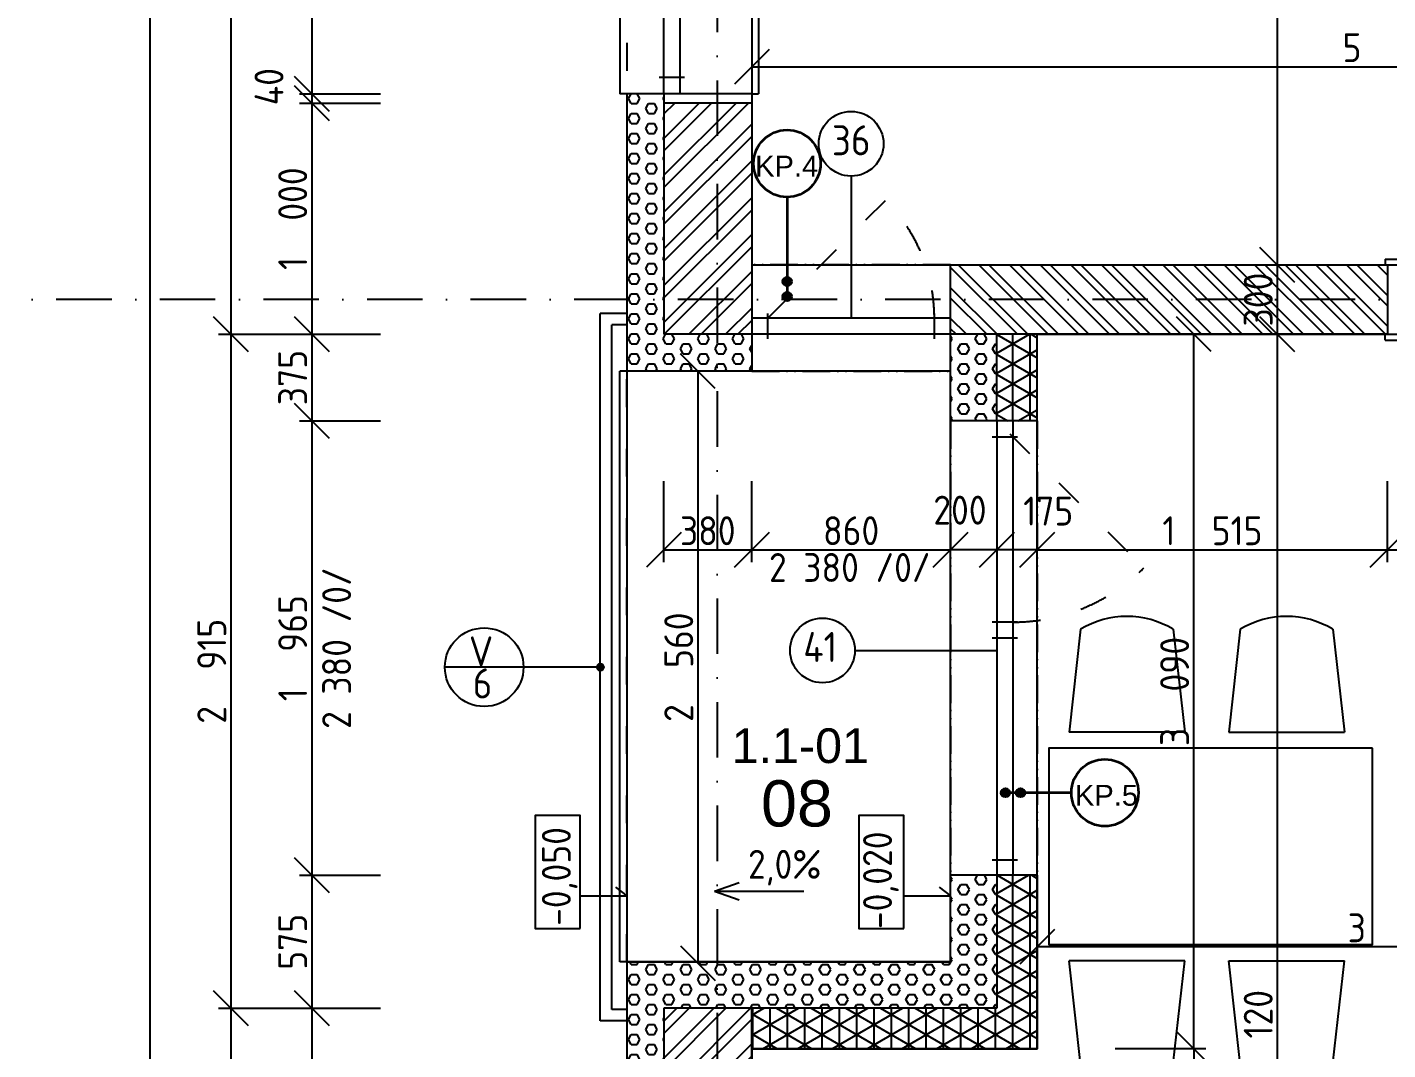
# Model space of a CAD drawing. Extents: x 4511820 to 5180432, y -1526536 to -944957.
# Drawn here: x 5024488 to 5030372, y -1328570 to -1324147 of the extents above; entities that cross this region are included whole.
import ezdxf

# ---------------------------------------------------------------- set-up
doc = ezdxf.new("R2010")
doc.units = 0
doc.header["$MEASUREMENT"] = 0
for name, pattern in [('ACAD_ISO03W100', [30, 12, -18]), ('ACAD_ISO12W100', [22, 12, -3, 0.5, -3, 0.5, -3]), ('BODKOCIARKOVANA_3', [5.6, 3, -1.3, 0, -1.3])]:
    doc.linetypes.add(name, pattern=pattern)
doc.layers.get('0').update_dxf_attribs({"linetype": 'CONTINUOUS'})
doc.layers.get('Defpoints').update_dxf_attribs({"color": 61, "linetype": 'CONTINUOUS'})
for name, color, linetype in [('DVERE', 45, 'CONTINUOUS'), ('KÓTY', 4, 'CONTINUOUS'), ('MÚRY', 1, 'CONTINUOUS'), ('OKNÁ', 143, 'CONTINUOUS'), ('osi', 253, 'CONTINUOUS'), ('Plochy', 41, 'CONTINUOUS'), ('POPIS', 7, 'CONTINUOUS'), ('POZEMOK', 7, 'CONTINUOUS'), ('TENKÁ', 7, 'CONTINUOUS'), ('ZARIADENIE', 47, 'CONTINUOUS'), ('ŠRAFY', 82, 'CONTINUOUS')]:
    doc.layers.add(name, color=color, linetype=linetype)
doc.layers.add('preklady', color=74, linetype='CONTINUOUS', lineweight=35)
doc.styles.add('ARIAL', font='arial.ttf')
doc.styles.add('STYLE1', font='isocp.shx')
doc.dimstyles.new('STANDARD-50', dxfattribs={"dimtxt": 125, "dimasz": 150, "dimexe": 10, "dimexo": 200, "dimgap": 20, "dimtad": 1, "dimdsep": 46, "dimlunit": 6, "dimtxsty": 'STYLE1', "dimblk1": 'OBLIQUE', "dimblk2": 'OBLIQUE', "dimsah": 1, "dimcen": 2.5, "dimse1": 1, "dimse2": 1, "dimadec": 0, "dimazin": 0, "dimtfac": 1, "dimtmove": 1, "dimatfit": 3, "dimldrblk": 'OBLIQUE', "dimfxl": 1, "dimtolj": 1, "dimtzin": 0, "dimarcsym": 0})
pattern_1 = [(90, (468750.5, -175781), (-75, 5e-15), []), (150, (468750.5, -175781), (-37.5, -64.9519053), []), (210, (468750.5, -175781), (37.5, -64.9519053), [])]
pattern_2 = [(0, (0, -175781), (0, 43.3012702), [25, -50]), (120, (0, -175781), (-37.5, -21.6506351), [25, -50]), (60, (25, -175781), (-37.5, 21.6506351), [25, -50])]

# ---------------------------------------------------------------- blocks, each defined once
blk = doc.blocks.new('_OBLIQUE')
at = {"color": 0, "linetype": 'ByBlock'}
blk.add_line((-0.5, -0.5), (0.5, 0.5), dxfattribs=at)
blk = doc.blocks.new('*D22311')
at = {"layer": 'Defpoints', "color": 0}
for p in [(5028092.5, -1312385.2), (5025018.5, -1331515.2), (5028252.5, -1331515.2)]:
    blk.add_point(p, dxfattribs=at)
at = {"layer": 'KÓTY', "color": 0, "lineweight": -2}
blk.add_line((5025018.5, -1312385.2), (5025018.5, -1331515.2), dxfattribs=at)
at = {"layer": 'KÓTY', "color": 0, "linetype": 'ByBlock', "lineweight": -2, "xscale": 150, "yscale": 150, "zscale": 150}
for p, rotation in [((5025018.5, -1312385.2), 90), ((5025018.5, -1331515.2), 270)]:
    blk.add_blockref('_OBLIQUE', p, dxfattribs=dict(at, rotation=rotation))
at = {"layer": 'KÓTY', "color": 0, "insert": (5024936, -1321950.2), "char_height": 125, "attachment_point": 5, "rotation": 90, "style": 'STYLE1'}
blk.add_mtext('\\A1;19ﾠ130', dxfattribs=at)
blk = doc.blocks.new('*D22320')
at = {"layer": 'Defpoints', "color": 0}
for p in [(5028252.5, -1321975.2), (5025368.5, -1325475.2), (5028252.5, -1325475.2)]:
    blk.add_point(p, dxfattribs=at)
at = {"layer": 'KÓTY', "color": 0, "lineweight": -2}
blk.add_line((5025368.5, -1321975.2), (5025368.5, -1325475.2), dxfattribs=at)
at = {"layer": 'KÓTY', "color": 0, "linetype": 'ByBlock', "lineweight": -2, "xscale": 150, "yscale": 150, "zscale": 150}
for p, rotation in [((5025368.5, -1321975.2), 90), ((5025368.5, -1325475.2), 270)]:
    blk.add_blockref('_OBLIQUE', p, dxfattribs=dict(at, rotation=rotation))
at = {"layer": 'KÓTY', "color": 0, "insert": (5025286, -1323725.2), "char_height": 125, "attachment_point": 5, "rotation": 90, "style": 'STYLE1'}
blk.add_mtext('\\A1;3ﾠ500', dxfattribs=at)
blk = doc.blocks.new('*D22321')
at = {"layer": 'Defpoints', "color": 0}
for p in [(5028252.5, -1325475.2), (5025368.5, -1328390.2), (5028252.5, -1328390.2)]:
    blk.add_point(p, dxfattribs=at)
at = {"layer": 'KÓTY', "color": 0, "lineweight": -2}
blk.add_line((5025368.5, -1325475.2), (5025368.5, -1328390.2), dxfattribs=at)
at = {"layer": 'KÓTY', "color": 0, "linetype": 'ByBlock', "lineweight": -2, "xscale": 150, "yscale": 150, "zscale": 150}
for p, rotation in [((5025368.5, -1325475.2), 90), ((5025368.5, -1328390.2), 270)]:
    blk.add_blockref('_OBLIQUE', p, dxfattribs=dict(at, rotation=rotation))
at = {"layer": 'KÓTY', "color": 0, "insert": (5025286, -1326932.7), "char_height": 125, "attachment_point": 5, "rotation": 90, "style": 'STYLE1'}
blk.add_mtext('\\A1;2ﾠ915', dxfattribs=at)
blk = doc.blocks.new('*D22322')
at = {"layer": 'Defpoints', "color": 0}
for p in [(5028252.5, -1328390.2), (5025368.5, -1331515.2), (5028252.5, -1331515.2)]:
    blk.add_point(p, dxfattribs=at)
at = {"layer": 'KÓTY', "color": 0, "lineweight": -2}
blk.add_line((5025368.5, -1328390.2), (5025368.5, -1331515.2), dxfattribs=at)
at = {"layer": 'KÓTY', "color": 0, "linetype": 'ByBlock', "lineweight": -2, "xscale": 150, "yscale": 150, "zscale": 150}
for p, rotation in [((5025368.5, -1328390.2), 90), ((5025368.5, -1331515.2), 270)]:
    blk.add_blockref('_OBLIQUE', p, dxfattribs=dict(at, rotation=rotation))
at = {"layer": 'KÓTY', "color": 0, "insert": (5025277, -1330154.5), "char_height": 125, "attachment_point": 5, "rotation": 90, "style": 'STYLE1'}
blk.add_mtext('\\A1;3ﾠ125', dxfattribs=at)
blk = doc.blocks.new('*D22333')
at = {"layer": 'Defpoints', "color": 0}
for p in [(5028252.5, -1323015.2), (5025718.5, -1324435.2), (5028252.5, -1324435.2)]:
    blk.add_point(p, dxfattribs=at)
at = {"layer": 'KÓTY', "color": 0, "lineweight": -2}
blk.add_line((5025718.5, -1323015.2), (5025718.5, -1324435.2), dxfattribs=at)
at = {"layer": 'KÓTY', "color": 0, "linetype": 'ByBlock', "lineweight": -2, "xscale": 150, "yscale": 150, "zscale": 150}
for p, rotation in [((5025718.5, -1323015.2), 90), ((5025718.5, -1324435.2), 270)]:
    blk.add_blockref('_OBLIQUE', p, dxfattribs=dict(at, rotation=rotation))
at = {"layer": 'KÓTY', "color": 0, "insert": (5025636, -1323725.2), "char_height": 125, "attachment_point": 5, "rotation": 90, "style": 'STYLE1'}
blk.add_mtext('\\A1;1ﾠ420', dxfattribs=at)
blk = doc.blocks.new('*D22334')
at = {"layer": 'Defpoints', "color": 0}
for p in [(5025718.5, -1324475.2), (5028252.5, -1324435.2), (5028252.5, -1324475.2)]:
    blk.add_point(p, dxfattribs=at)
at = {"layer": 'KÓTY', "color": 0, "lineweight": -2}
blk.add_line((5025718.5, -1324435.2), (5025718.5, -1324475.2), dxfattribs=at)
at = {"layer": 'KÓTY', "color": 0, "linetype": 'ByBlock', "lineweight": -2, "xscale": 150, "yscale": 150, "zscale": 150}
for p, rotation in [((5025718.5, -1324435.2), 90), ((5025718.5, -1324475.2), 270)]:
    blk.add_blockref('_OBLIQUE', p, dxfattribs=dict(at, rotation=rotation))
at = {"layer": 'KÓTY', "color": 0, "insert": (5025533.5, -1324404.4), "char_height": 125, "attachment_point": 5, "rotation": 90, "style": 'STYLE1'}
blk.add_mtext('\\A1;40', dxfattribs=at)
blk = doc.blocks.new('*D22335')
at = {"layer": 'Defpoints', "color": 0}
for p in [(5028252.5, -1324475.2), (5025718.5, -1325475.2), (5028252.5, -1325475.2)]:
    blk.add_point(p, dxfattribs=at)
at = {"layer": 'KÓTY', "color": 0, "lineweight": -2}
blk.add_line((5025718.5, -1324475.2), (5025718.5, -1325475.2), dxfattribs=at)
at = {"layer": 'KÓTY', "color": 0, "linetype": 'ByBlock', "lineweight": -2, "xscale": 150, "yscale": 150, "zscale": 150}
for p, rotation in [((5025718.5, -1324475.2), 90), ((5025718.5, -1325475.2), 270)]:
    blk.add_blockref('_OBLIQUE', p, dxfattribs=dict(at, rotation=rotation))
at = {"layer": 'KÓTY', "color": 0, "insert": (5025636, -1324975.2), "char_height": 125, "attachment_point": 5, "rotation": 90, "style": 'STYLE1'}
blk.add_mtext('\\A1;1ﾠ000', dxfattribs=at)
blk = doc.blocks.new('*D22336')
at = {"layer": 'Defpoints', "color": 0}
for p in [(5028252.5, -1325475.2), (5025718.5, -1325850.2), (5029492.5, -1325850.2)]:
    blk.add_point(p, dxfattribs=at)
at = {"layer": 'KÓTY', "color": 0, "lineweight": -2}
blk.add_line((5025718.5, -1325475.2), (5025718.5, -1325850.2), dxfattribs=at)
at = {"layer": 'KÓTY', "color": 0, "linetype": 'ByBlock', "lineweight": -2, "xscale": 150, "yscale": 150, "zscale": 150}
for p, rotation in [((5025718.5, -1325475.2), 90), ((5025718.5, -1325850.2), 270)]:
    blk.add_blockref('_OBLIQUE', p, dxfattribs=dict(at, rotation=rotation))
at = {"layer": 'KÓTY', "color": 0, "insert": (5025636, -1325662.7), "char_height": 125, "attachment_point": 5, "rotation": 90, "style": 'STYLE1'}
blk.add_mtext('\\A1;375', dxfattribs=at)
blk = doc.blocks.new('*D22337')
at = {"layer": 'Defpoints', "color": 0}
for p in [(5029492.5, -1325850.2), (5025718.5, -1327815.2), (5029692.5, -1327815.2)]:
    blk.add_point(p, dxfattribs=at)
at = {"layer": 'KÓTY', "color": 0, "lineweight": -2}
blk.add_line((5025718.5, -1325850.2), (5025718.5, -1327815.2), dxfattribs=at)
at = {"layer": 'KÓTY', "color": 0, "linetype": 'ByBlock', "lineweight": -2, "xscale": 150, "yscale": 150, "zscale": 150}
for p, rotation in [((5025718.5, -1325850.2), 90), ((5025718.5, -1327815.2), 270)]:
    blk.add_blockref('_OBLIQUE', p, dxfattribs=dict(at, rotation=rotation))
at = {"layer": 'KÓTY', "color": 0, "insert": (5025636, -1326832.7), "char_height": 125, "attachment_point": 5, "rotation": 90, "style": 'STYLE1'}
blk.add_mtext('\\A1;1ﾠ965', dxfattribs=at)
blk = doc.blocks.new('*D22338')
at = {"layer": 'Defpoints', "color": 0}
for p in [(5029692.5, -1327815.2), (5025718.5, -1328390.2), (5028252.5, -1328390.2)]:
    blk.add_point(p, dxfattribs=at)
at = {"layer": 'KÓTY', "color": 0, "lineweight": -2}
blk.add_line((5025718.5, -1327815.2), (5025718.5, -1328390.2), dxfattribs=at)
at = {"layer": 'KÓTY', "color": 0, "linetype": 'ByBlock', "lineweight": -2, "xscale": 150, "yscale": 150, "zscale": 150}
for p, rotation in [((5025718.5, -1327815.2), 90), ((5025718.5, -1328390.2), 270)]:
    blk.add_blockref('_OBLIQUE', p, dxfattribs=dict(at, rotation=rotation))
at = {"layer": 'KÓTY', "color": 0, "insert": (5025636, -1328102.7), "char_height": 125, "attachment_point": 5, "rotation": 90, "style": 'STYLE1'}
blk.add_mtext('\\A1;575', dxfattribs=at)
blk = doc.blocks.new('*D22339')
at = {"layer": 'Defpoints', "color": 0}
for p in [(5028252.5, -1328390.2), (5025718.5, -1329265.2), (5028442.5, -1329265.2)]:
    blk.add_point(p, dxfattribs=at)
at = {"layer": 'KÓTY', "color": 0, "lineweight": -2}
blk.add_line((5025718.5, -1328390.2), (5025718.5, -1329265.2), dxfattribs=at)
at = {"layer": 'KÓTY', "color": 0, "linetype": 'ByBlock', "lineweight": -2, "xscale": 150, "yscale": 150, "zscale": 150}
for p, rotation in [((5025718.5, -1328390.2), 90), ((5025718.5, -1329265.2), 270)]:
    blk.add_blockref('_OBLIQUE', p, dxfattribs=dict(at, rotation=rotation))
at = {"layer": 'KÓTY', "color": 0, "insert": (5025636, -1328827.7), "char_height": 125, "attachment_point": 5, "rotation": 90, "style": 'STYLE1'}
blk.add_mtext('\\A1;875', dxfattribs=at)
blk = doc.blocks.new('*D22419')
at = {"layer": 'Defpoints', "color": 0}
for p in [(5027241, -1328390.2), (4994251, -1328960.6), (4994251, -1328960.6)]:
    blk.add_point(p, dxfattribs=at)
at = {"layer": 'KÓTY', "color": 0, "lineweight": -2}
blk.add_line((5027241, -1328960.6), (4994251, -1328960.6), dxfattribs=at)
at = {"layer": 'KÓTY', "color": 0, "linetype": 'ByBlock', "lineweight": -2, "xscale": 150, "yscale": 150, "zscale": 150, "rotation": 180}
blk.add_blockref('_OBLIQUE', (4994251, -1328960.6), dxfattribs=at)
at = {"layer": 'KÓTY', "color": 0, "linetype": 'ByBlock', "lineweight": -2, "xscale": 150, "yscale": 150, "zscale": 150}
blk.add_blockref('_OBLIQUE', (5027241, -1328960.6), dxfattribs=at)
at = {"layer": 'KÓTY', "color": 0, "insert": (5010746, -1328878.1), "char_height": 125, "attachment_point": 5, "style": 'STYLE1'}
blk.add_mtext('\\A1;32ﾠ990', dxfattribs=at)
blk = doc.blocks.new('JED STOL140-85')
at = {"layer": 'ZARIADENIE'}
for p, q in [((4444962.8, -1326820.6), (4444912.8, -1327264.7)), ((4445362.8, -1326820.6), (4445412.8, -1327264.7)), ((4445653.3, -1326820.6), (4445603.3, -1327264.7)), ((4446053.3, -1326820.6), (4446103.3, -1327264.7)), ((4445412.8, -1327264.7), (4444912.8, -1327264.7)), ((4445603.3, -1327264.7), (4446103.3, -1327264.7)), ((4444962.8, -1328698.1), (4444912.8, -1328253.9)), ((4445412.8, -1328253.9), (4444912.8, -1328253.9)), ((4445362.8, -1328698.1), (4445412.8, -1328253.9)), ((4445653.3, -1328698.1), (4445603.3, -1328253.9)), ((4445603.3, -1328253.9), (4446103.3, -1328253.9)), ((4446053.3, -1328698.1), (4446103.3, -1328253.9))]:
    blk.add_line(p, q, dxfattribs=at)
blk.add_lwpolyline([(4446225.2, -1327334.3), (4444825.2, -1327334.3), (4444825.2, -1328184.3), (4446225.2, -1328184.3)], close=True, dxfattribs=at)
for centre, start, end in [((4445162.8, -1327150.6), 58.78339, 121.21661), ((4445853.3, -1327150.6), 58.78339, 121.21661), ((4445162.8, -1328368.1), 238.78339, 301.21661), ((4445853.3, -1328368.1), 238.78339, 301.21661)]:
    blk.add_arc(centre, 385.9, start, end, dxfattribs=at)
blk = doc.blocks.new('*D22545')
at = {"layer": 'Defpoints', "color": 0}
for p in [(5027781, -1325635.2), (5027388, -1328195.2), (5027781, -1328195.2)]:
    blk.add_point(p, dxfattribs=at)
at = {"layer": 'KÓTY', "color": 0, "lineweight": -2}
blk.add_line((5027388, -1325635.2), (5027388, -1328195.2), dxfattribs=at)
at = {"layer": 'KÓTY', "color": 0, "linetype": 'ByBlock', "lineweight": -2, "xscale": 150, "yscale": 150, "zscale": 150}
for p, rotation in [((5027388, -1325635.2), 90), ((5027388, -1328195.2), 270)]:
    blk.add_blockref('_OBLIQUE', p, dxfattribs=dict(at, rotation=rotation))
at = {"layer": 'KÓTY', "color": 0, "insert": (5027305.5, -1326915.2), "char_height": 125, "attachment_point": 5, "rotation": 90, "style": 'STYLE1'}
blk.add_mtext('\\A1;2ﾠ560', dxfattribs=at)
blk = doc.blocks.new('*D22546')
at = {"layer": 'Defpoints', "color": 0}
for p in [(5027241, -1325735.7), (5027621, -1325735.7), (5027621, -1326407.5)]:
    blk.add_point(p, dxfattribs=at)
at = {"layer": 'KÓTY', "color": 0, "lineweight": -2}
blk.add_line((5027241, -1326407.5), (5027621, -1326407.5), dxfattribs=at)
at = {"layer": 'KÓTY', "color": 0, "linetype": 'ByBlock', "lineweight": -2, "xscale": 150, "yscale": 150, "zscale": 150, "rotation": 180}
blk.add_blockref('_OBLIQUE', (5027241, -1326407.5), dxfattribs=at)
at = {"layer": 'KÓTY', "color": 0, "linetype": 'ByBlock', "lineweight": -2, "xscale": 150, "yscale": 150, "zscale": 150}
blk.add_blockref('_OBLIQUE', (5027621, -1326407.5), dxfattribs=at)
at = {"layer": 'KÓTY', "color": 0, "insert": (5027431, -1326325), "char_height": 125, "attachment_point": 5, "style": 'STYLE1'}
blk.add_mtext('\\A1;380', dxfattribs=at)
blk = doc.blocks.new('*D22547')
at = {"layer": 'Defpoints', "color": 0}
for p in [(5027621, -1325935.7), (5028481, -1325935.7), (5028481, -1326407.5)]:
    blk.add_point(p, dxfattribs=at)
at = {"layer": 'KÓTY', "color": 0, "lineweight": -2}
blk.add_line((5027621, -1326407.5), (5028481, -1326407.5), dxfattribs=at)
at = {"layer": 'KÓTY', "color": 0, "linetype": 'ByBlock', "lineweight": -2, "xscale": 150, "yscale": 150, "zscale": 150, "rotation": 180}
blk.add_blockref('_OBLIQUE', (5027621, -1326407.5), dxfattribs=at)
at = {"layer": 'KÓTY', "color": 0, "linetype": 'ByBlock', "lineweight": -2, "xscale": 150, "yscale": 150, "zscale": 150}
blk.add_blockref('_OBLIQUE', (5028481, -1326407.5), dxfattribs=at)
at = {"layer": 'KÓTY', "color": 0, "insert": (5028051, -1326325), "char_height": 125, "attachment_point": 5, "style": 'STYLE1'}
blk.add_mtext('\\A1;860', dxfattribs=at)
blk = doc.blocks.new('*D23217')
at = {"layer": 'Defpoints', "color": 0}
for p in [(5029894, -1322200.2), (5029894, -1325175.2), (5029894, -1325175.2)]:
    blk.add_point(p, dxfattribs=at)
at = {"layer": 'KÓTY', "color": 0, "lineweight": -2}
blk.add_line((5029894, -1322200.2), (5029894, -1325175.2), dxfattribs=at)
at = {"layer": 'KÓTY', "color": 0, "linetype": 'ByBlock', "lineweight": -2, "xscale": 150, "yscale": 150, "zscale": 150}
for p, rotation in [((5029894, -1322200.2), 90), ((5029894, -1325175.2), 270)]:
    blk.add_blockref('_OBLIQUE', p, dxfattribs=dict(at, rotation=rotation))
at = {"layer": 'KÓTY', "color": 0, "insert": (5029811.5, -1323687.7), "char_height": 125, "attachment_point": 5, "rotation": 90, "style": 'STYLE1'}
blk.add_mtext('\\A1;2ﾠ975', dxfattribs=at)
blk = doc.blocks.new('*D23218')
at = {"layer": 'Defpoints', "color": 0}
for p in [(5029894, -1325175.2), (5029894, -1325475.2), (5029894, -1325475.2)]:
    blk.add_point(p, dxfattribs=at)
at = {"layer": 'KÓTY', "color": 0, "lineweight": -2}
blk.add_line((5029894, -1325175.2), (5029894, -1325475.2), dxfattribs=at)
at = {"layer": 'KÓTY', "color": 0, "linetype": 'ByBlock', "lineweight": -2, "xscale": 150, "yscale": 150, "zscale": 150}
for p, rotation in [((5029894, -1325175.2), 90), ((5029894, -1325475.2), 270)]:
    blk.add_blockref('_OBLIQUE', p, dxfattribs=dict(at, rotation=rotation))
at = {"layer": 'KÓTY', "color": 0, "insert": (5029811.5, -1325325.2), "char_height": 125, "attachment_point": 5, "rotation": 90, "style": 'STYLE1'}
blk.add_mtext('\\A1;300', dxfattribs=at)
blk = doc.blocks.new('*D23219')
at = {"layer": 'Defpoints', "color": 0}
for p in [(5029894, -1325475.2), (5029894, -1331595.2), (5029894, -1331595.2)]:
    blk.add_point(p, dxfattribs=at)
at = {"layer": 'KÓTY', "color": 0, "lineweight": -2}
blk.add_line((5029894, -1325475.2), (5029894, -1331595.2), dxfattribs=at)
at = {"layer": 'KÓTY', "color": 0, "linetype": 'ByBlock', "lineweight": -2, "xscale": 150, "yscale": 150, "zscale": 150}
for p, rotation in [((5029894, -1325475.2), 90), ((5029894, -1331595.2), 270)]:
    blk.add_blockref('_OBLIQUE', p, dxfattribs=dict(at, rotation=rotation))
at = {"layer": 'KÓTY', "color": 0, "insert": (5029811.5, -1328535.2), "char_height": 125, "attachment_point": 5, "rotation": 90, "style": 'STYLE1'}
blk.add_mtext('\\A1;6ﾠ120', dxfattribs=at)
blk = doc.blocks.new('*D23220')
at = {"layer": 'Defpoints', "color": 0}
for p in [(5028856, -1328565.2), (5028856, -1331595.2), (5029532.5, -1331595.2)]:
    blk.add_point(p, dxfattribs=at)
at = {"layer": 'KÓTY', "color": 0, "lineweight": -2}
blk.add_line((5029532.5, -1328565.2), (5029532.5, -1331595.2), dxfattribs=at)
at = {"layer": 'KÓTY', "color": 0, "linetype": 'ByBlock', "lineweight": -2, "xscale": 150, "yscale": 150, "zscale": 150}
for p, rotation in [((5029532.5, -1328565.2), 90), ((5029532.5, -1331595.2), 270)]:
    blk.add_blockref('_OBLIQUE', p, dxfattribs=dict(at, rotation=rotation))
at = {"layer": 'KÓTY', "color": 0, "insert": (5029450, -1330080.2), "char_height": 125, "attachment_point": 5, "rotation": 90, "style": 'STYLE1'}
blk.add_mtext('\\A1;3ﾠ030', dxfattribs=at)
blk = doc.blocks.new('*D23221')
at = {"layer": 'Defpoints', "color": 0}
for p in [(5028856, -1325475.2), (5029532.5, -1325475.2), (5028856, -1328565.2)]:
    blk.add_point(p, dxfattribs=at)
at = {"layer": 'KÓTY', "color": 0, "lineweight": -2}
blk.add_line((5029532.5, -1328565.2), (5029532.5, -1325475.2), dxfattribs=at)
at = {"layer": 'KÓTY', "color": 0, "linetype": 'ByBlock', "lineweight": -2, "xscale": 150, "yscale": 150, "zscale": 150}
for p, rotation in [((5029532.5, -1325475.2), 90), ((5029532.5, -1328565.2), 270)]:
    blk.add_blockref('_OBLIQUE', p, dxfattribs=dict(at, rotation=rotation))
at = {"layer": 'KÓTY', "color": 0, "insert": (5029450, -1327020.2), "char_height": 125, "attachment_point": 5, "rotation": 90, "style": 'STYLE1'}
blk.add_mtext('\\A1;3ﾠ090', dxfattribs=at)
blk = doc.blocks.new('*D23247')
at = {"layer": 'Defpoints', "color": 0}
for p in [(5027621, -1328565.2), (5028856, -1328565.2), (5028856, -1328992.5)]:
    blk.add_point(p, dxfattribs=at)
at = {"layer": 'KÓTY', "color": 0, "lineweight": -2}
blk.add_line((5027621, -1328992.5), (5028856, -1328992.5), dxfattribs=at)
at = {"layer": 'KÓTY', "color": 0, "linetype": 'ByBlock', "lineweight": -2, "xscale": 150, "yscale": 150, "zscale": 150, "rotation": 180}
blk.add_blockref('_OBLIQUE', (5027621, -1328992.5), dxfattribs=at)
at = {"layer": 'KÓTY', "color": 0, "linetype": 'ByBlock', "lineweight": -2, "xscale": 150, "yscale": 150, "zscale": 150}
blk.add_blockref('_OBLIQUE', (5028856, -1328992.5), dxfattribs=at)
at = {"layer": 'KÓTY', "color": 0, "insert": (5028238.5, -1328910), "char_height": 125, "attachment_point": 5, "style": 'STYLE1'}
blk.add_mtext('\\A1;1ﾠ235', dxfattribs=at)
blk = doc.blocks.new('*D23248')
at = {"layer": 'Defpoints', "color": 0}
for p in [(5031966, -1328475.2), (5028856, -1328565.2), (5031966, -1328992.5)]:
    blk.add_point(p, dxfattribs=at)
at = {"layer": 'KÓTY', "color": 0, "lineweight": -2}
blk.add_line((5028856, -1328992.5), (5031966, -1328992.5), dxfattribs=at)
at = {"layer": 'KÓTY', "color": 0, "linetype": 'ByBlock', "lineweight": -2, "xscale": 150, "yscale": 150, "zscale": 150, "rotation": 180}
blk.add_blockref('_OBLIQUE', (5028856, -1328992.5), dxfattribs=at)
at = {"layer": 'KÓTY', "color": 0, "linetype": 'ByBlock', "lineweight": -2, "xscale": 150, "yscale": 150, "zscale": 150}
blk.add_blockref('_OBLIQUE', (5031966, -1328992.5), dxfattribs=at)
at = {"layer": 'KÓTY', "color": 0, "insert": (5030411, -1328910), "char_height": 125, "attachment_point": 5, "style": 'STYLE1'}
blk.add_mtext('\\A1;3ﾠ110', dxfattribs=at)
blk = doc.blocks.new('*D23254')
at = {"layer": 'Defpoints', "color": 0}
for p in [(5028856, -1328125), (5028856, -1328475.2), (5031966, -1328475.2)]:
    blk.add_point(p, dxfattribs=at)
at = {"layer": 'KÓTY', "color": 0, "lineweight": -2}
blk.add_line((5031966, -1328125), (5028856, -1328125), dxfattribs=at)
at = {"layer": 'KÓTY', "color": 0, "linetype": 'ByBlock', "lineweight": -2, "xscale": 150, "yscale": 150, "zscale": 150, "rotation": 180}
blk.add_blockref('_OBLIQUE', (5028856, -1328125), dxfattribs=at)
at = {"layer": 'KÓTY', "color": 0, "linetype": 'ByBlock', "lineweight": -2, "xscale": 150, "yscale": 150, "zscale": 150}
blk.add_blockref('_OBLIQUE', (5031966, -1328125), dxfattribs=at)
at = {"layer": 'KÓTY', "color": 0, "insert": (5030411, -1328042.5), "char_height": 125, "attachment_point": 5, "style": 'STYLE1'}
blk.add_mtext('\\A1;3ﾠ110', dxfattribs=at)
blk = doc.blocks.new('*D23263')
at = {"layer": 'Defpoints', "color": 0}
for p in [(5030371, -1325325.2), (5028856, -1325475.2), (5030371, -1326407.5)]:
    blk.add_point(p, dxfattribs=at)
at = {"layer": 'KÓTY', "color": 0, "lineweight": -2}
blk.add_line((5028856, -1326407.5), (5030371, -1326407.5), dxfattribs=at)
at = {"layer": 'KÓTY', "color": 0, "linetype": 'ByBlock', "lineweight": -2, "xscale": 150, "yscale": 150, "zscale": 150, "rotation": 180}
blk.add_blockref('_OBLIQUE', (5028856, -1326407.5), dxfattribs=at)
at = {"layer": 'KÓTY', "color": 0, "linetype": 'ByBlock', "lineweight": -2, "xscale": 150, "yscale": 150, "zscale": 150}
blk.add_blockref('_OBLIQUE', (5030371, -1326407.5), dxfattribs=at)
at = {"layer": 'KÓTY', "color": 0, "insert": (5029613.5, -1326325), "char_height": 125, "attachment_point": 5, "style": 'STYLE1'}
blk.add_mtext('\\A1;1ﾠ515', dxfattribs=at)
blk = doc.blocks.new('*D23264')
at = {"layer": 'Defpoints', "color": 0}
for p in [(5030371, -1325325.2), (5031271, -1325325.2), (5031271, -1326407.5)]:
    blk.add_point(p, dxfattribs=at)
at = {"layer": 'KÓTY', "color": 0, "lineweight": -2}
blk.add_line((5030371, -1326407.5), (5031271, -1326407.5), dxfattribs=at)
at = {"layer": 'KÓTY', "color": 0, "linetype": 'ByBlock', "lineweight": -2, "xscale": 150, "yscale": 150, "zscale": 150, "rotation": 180}
blk.add_blockref('_OBLIQUE', (5030371, -1326407.5), dxfattribs=at)
at = {"layer": 'KÓTY', "color": 0, "linetype": 'ByBlock', "lineweight": -2, "xscale": 150, "yscale": 150, "zscale": 150}
blk.add_blockref('_OBLIQUE', (5031271, -1326407.5), dxfattribs=at)
at = {"layer": 'KÓTY', "color": 0, "insert": (5030821, -1326325), "char_height": 125, "attachment_point": 5, "style": 'STYLE1'}
blk.add_mtext('\\A1;900', dxfattribs=at)
blk = doc.blocks.new('*D23269')
at = {"layer": 'Defpoints', "color": 0}
for p in [(5028681, -1325850.2), (5028856, -1325850.2), (5028681, -1326407.5)]:
    blk.add_point(p, dxfattribs=at)
at = {"layer": 'KÓTY', "color": 0, "lineweight": -2}
blk.add_line((5028856, -1326407.5), (5028681, -1326407.5), dxfattribs=at)
at = {"layer": 'KÓTY', "color": 0, "linetype": 'ByBlock', "lineweight": -2, "xscale": 150, "yscale": 150, "zscale": 150, "rotation": 180}
blk.add_blockref('_OBLIQUE', (5028681, -1326407.5), dxfattribs=at)
at = {"layer": 'KÓTY', "color": 0, "linetype": 'ByBlock', "lineweight": -2, "xscale": 150, "yscale": 150, "zscale": 150}
blk.add_blockref('_OBLIQUE', (5028856, -1326407.5), dxfattribs=at)
at = {"layer": 'KÓTY', "color": 0, "insert": (5028903.5, -1326240), "char_height": 125, "attachment_point": 5, "style": 'STYLE1'}
blk.add_mtext('\\A1;175', dxfattribs=at)
blk = doc.blocks.new('*D23270')
at = {"layer": 'Defpoints', "color": 0}
for p in [(5028481, -1325850.2), (5028681, -1325850.2), (5028481, -1326407.5)]:
    blk.add_point(p, dxfattribs=at)
at = {"layer": 'KÓTY', "color": 0, "lineweight": -2}
blk.add_line((5028681, -1326407.5), (5028481, -1326407.5), dxfattribs=at)
at = {"layer": 'KÓTY', "color": 0, "linetype": 'ByBlock', "lineweight": -2, "xscale": 150, "yscale": 150, "zscale": 150, "rotation": 180}
blk.add_blockref('_OBLIQUE', (5028481, -1326407.5), dxfattribs=at)
at = {"layer": 'KÓTY', "color": 0, "linetype": 'ByBlock', "lineweight": -2, "xscale": 150, "yscale": 150, "zscale": 150}
blk.add_blockref('_OBLIQUE', (5028681, -1326407.5), dxfattribs=at)
at = {"layer": 'KÓTY', "color": 0, "insert": (5028521.5, -1326236), "char_height": 125, "attachment_point": 5, "style": 'STYLE1'}
blk.add_mtext('\\A1;200', dxfattribs=at)
blk = doc.blocks.new('*D23271')
at = {"layer": 'Defpoints', "color": 0}
for p in [(5027621, -1324318), (5033211, -1324318), (5033211, -1324318)]:
    blk.add_point(p, dxfattribs=at)
at = {"layer": 'KÓTY', "color": 0, "lineweight": -2}
blk.add_line((5027621, -1324318), (5033211, -1324318), dxfattribs=at)
at = {"layer": 'KÓTY', "color": 0, "linetype": 'ByBlock', "lineweight": -2, "xscale": 150, "yscale": 150, "zscale": 150, "rotation": 180}
blk.add_blockref('_OBLIQUE', (5027621, -1324318), dxfattribs=at)
at = {"layer": 'KÓTY', "color": 0, "linetype": 'ByBlock', "lineweight": -2, "xscale": 150, "yscale": 150, "zscale": 150}
blk.add_blockref('_OBLIQUE', (5033211, -1324318), dxfattribs=at)
at = {"layer": 'KÓTY', "color": 0, "insert": (5030416, -1324235.5), "char_height": 125, "attachment_point": 5, "style": 'STYLE1'}
blk.add_mtext('\\A1;5ﾠ590', dxfattribs=at)

msp = doc.modelspace()

# ---------------------------------------------------------------- hatches: boundary and pattern name
at = {"layer": 'preklady'}
h = msp.add_hatch(color=256, dxfattribs=at)
h.dxf.hatch_style = 1
h.paths.add_polyline_path([(5027792.5, -1325247, 1), (5027755.5, -1325247, 1)])
h = msp.add_hatch(color=256, dxfattribs=at)
h.dxf.hatch_style = 1
h.paths.add_polyline_path([(5027792.5, -1325312, 1), (5027755.5, -1325312, 1)])
h = msp.add_hatch(color=256, dxfattribs=at)
h.dxf.hatch_style = 1
h.paths.add_polyline_path([(5028718.096, -1327476.516, 1), (5028718.096, -1327439.516, 1)])
h = msp.add_hatch(color=256, dxfattribs=at)
h.dxf.hatch_style = 1
h.paths.add_polyline_path([(5028783.096, -1327476.516, 1), (5028783.096, -1327439.516, 1)])
at = {"layer": 'TENKÁ'}
h = msp.add_hatch(color=256, dxfattribs=at)
h.dxf.hatch_style = 1
h.paths.add_polyline_path([(5026951, -1326915.191, 2.41421356), (5026966, -1326900.191, 0.41421356)])
at = {"layer": 'ŠRAFY'}
h = msp.add_hatch(dxfattribs=at)
h.set_pattern_fill('HEX', color=256, scale=200)
h.set_pattern_definition(pattern_2)
h.paths.add_polyline_path([(5027241, -1324475.191), (5027241, -1324435.191), (5027081, -1324435.191), (5027081, -1325385.191), (5027081, -1325435.191), (5027081, -1325635.191), (5027621, -1325635.191), (5027621, -1325475.191), (5027241, -1325475.191)])
h = msp.add_hatch(dxfattribs=at)
h.set_pattern_fill('ANSI32', color=256, scale=300)
h.paths.add_polyline_path([(5027241, -1325475.191), (5027621, -1325475.191), (5027621, -1324475.191), (5027241, -1324475.191)])
h = msp.add_hatch(dxfattribs=at)
h.set_pattern_fill('ANSI32', color=256, scale=250, angle=90)
h.paths.add_polyline_path([(5028481, -1325405.191), (5028481, -1325475.191), (5028681, -1325475.191), (5028856, -1325475.191), (5030361, -1325475.191), (5030371, -1325475.191), (5030371, -1325175.191), (5030361, -1325175.191), (5028481, -1325175.191)])
h = msp.add_hatch(dxfattribs=at)
h.set_pattern_fill('HEX', color=256, scale=200)
h.set_pattern_definition(pattern_2)
h.paths.add_polyline_path([(5028481, -1325635.191), (5028481, -1325850.191), (5028681, -1325850.191), (5028681, -1325475.191), (5028481, -1325475.191)])
at = {"layer": 'ŠRAFY', "ltscale": 0.25}
h = msp.add_hatch(dxfattribs=at)
h.set_pattern_fill('NET3', color=256, scale=600, angle=90)
h.set_pattern_definition(pattern_1)
h.paths.add_polyline_path([(5028856, -1325475.191), (5028681, -1325475.191), (5028681, -1325850.191), (5028751, -1325850.191), (5028856, -1325850.191)])
at = {"layer": 'ŠRAFY'}
h = msp.add_hatch(dxfattribs=at)
h.set_pattern_fill('HEX', color=256, scale=200)
h.set_pattern_definition(pattern_2)
h.paths.add_polyline_path([(5028481, -1327903.547), (5028481, -1328190.191), (5027081, -1328190.191), (5027081, -1328395.191), (5027081, -1328445.191), (5027081, -1329305.191), (5027241, -1329305.191), (5027241, -1329265.191), (5027241, -1328390.191), (5027621, -1328390.191), (5028681, -1328390.191), (5028681, -1327815.191), (5028481, -1327815.191)])
at = {"layer": 'ŠRAFY', "ltscale": 0.25}
h = msp.add_hatch(dxfattribs=at)
h.set_pattern_fill('NET3', color=256, scale=600, angle=90)
h.set_pattern_definition(pattern_1)
h.paths.add_polyline_path([(5028856, -1328565.191), (5028856, -1327815.191), (5028751, -1327815.191), (5028681, -1327815.191), (5028681, -1328390.191), (5027621, -1328390.191), (5027621, -1328565.191)])
at = {"layer": 'ŠRAFY'}
h = msp.add_hatch(dxfattribs=at)
h.set_pattern_fill('ANSI32', color=256, scale=300)
h.paths.add_polyline_path([(5027621, -1329265.191), (5027621, -1328565.191), (5027621, -1328390.191), (5027241, -1328390.191), (5027241, -1329265.191)])

# ---------------------------------------------------------------- linework, layer by layer
at = {"layer": 'DVERE', "ltscale": 0.25}
for p, q in [((5030361, -1325150.191), (5030421, -1325150.191)), ((5030361, -1325150.191), (5030361, -1325175.191)), ((5030361, -1325500.191), (5030361, -1325475.191)), ((5030361, -1325500.191), (5030421, -1325500.191))]:
    msp.add_line(p, q, dxfattribs=at)
at = {"layer": 'KÓTY', "ltscale": 25}
for p, q in [((5025665.097, -1324435.191), (5026015.097, -1324435.191)), ((5025665.097, -1324475.191), (5026015.097, -1324475.191)), ((5025315.097, -1325475.191), (5025665.097, -1325475.191)), ((5025665.097, -1325475.191), (5026015.097, -1325475.191)), ((5025665.097, -1325850.191), (5026015.097, -1325850.191)), ((5027241, -1326460.903), (5027241, -1326110.903)), ((5027621, -1326460.903), (5027621, -1326110.903)), ((5025665.097, -1327815.191), (5026015.097, -1327815.191)), ((5025315.097, -1328390.191), (5025665.097, -1328390.191)), ((5025665.097, -1328390.191), (5026015.097, -1328390.191))]:
    msp.add_line(p, q, dxfattribs=at)
at = {"layer": 'KÓTY'}
for p, q in [((5030371, -1326460.903), (5030371, -1326110.903)), ((5029585.5, -1328565.191), (5029193, -1328565.191))]:
    msp.add_line(p, q, dxfattribs=at)
at = {"layer": 'MÚRY'}
for p, q in [((5027081, -1324435.191), (5027081, -1325635.191)), ((5027621, -1324435.191), (5027081, -1324435.191)), ((5027621, -1324435.191), (5027621, -1325635.191)), ((5028481, -1325175.191), (5030371, -1325175.191)), ((5028481, -1325850.191), (5028481, -1325175.191)), ((5030371, -1325475.191), (5028856, -1325475.191)), ((5028856, -1325850.191), (5028856, -1325475.191)), ((5027621, -1325635.191), (5027081, -1325635.191)), ((5028856, -1325850.191), (5028481, -1325850.191)), ((5028481, -1328190.191), (5028481, -1327815.191)), ((5028856, -1327815.191), (5028481, -1327815.191)), ((5028856, -1327815.191), (5028856, -1328565.191)), ((5027081, -1328190.191), (5027081, -1329305.191)), ((5028481, -1328190.191), (5027081, -1328190.191)), ((5027621, -1328565.191), (5027621, -1329305.191)), ((5028856, -1328565.191), (5027621, -1328565.191))]:
    msp.add_line(p, q, dxfattribs=at)
at = {"layer": 'MÚRY', "ltscale": 0.25}
msp.add_line((5030371, -1325175.191), (5030371, -1325475.191), dxfattribs=at)
at = {"layer": 'OKNÁ', "ltscale": 0.25}
for p, q in [((5027241, -1324435.191), (5027241, -1323015.191)), ((5027311, -1324435.191), (5027311, -1323015.191)), ((5027331, -1324365.191), (5027221, -1324365.191)), ((5027331, -1324365.191), (5027221, -1324365.191)), ((5028051, -1324791.338), (5028051, -1325405.191)), ((5028481, -1325405.191), (5027621, -1325405.191)), ((5027691, -1325495.191), (5027691, -1325385.191)), ((5028411, -1325495.191), (5028411, -1325385.191)), ((5028481, -1325475.191), (5027621, -1325475.191)), ((5028681, -1325850.191), (5028681, -1327815.191)), ((5028751, -1325850.191), (5028751, -1327815.191)), ((5028771, -1325920.191), (5028661, -1325920.191)), ((5028771, -1326720.191), (5028661, -1326720.191)), ((5028067.146, -1326842.691), (5028681, -1326842.691)), ((5028771, -1326790.191), (5028661, -1326790.191)), ((5028771, -1327750.191), (5028661, -1327750.191))]:
    msp.add_line(p, q, dxfattribs=at)
at = {"layer": 'OKNÁ', "linetype": 'ACAD_ISO03W100', "ltscale": 10}
for p, q in [((5027691, -1325405.191), (5028200.117, -1324896.075)), ((5028736.858, -1325906.049), (5029316.685, -1326485.877))]:
    msp.add_line(p, q, dxfattribs=at)
at = {"layer": 'OKNÁ', "ltscale": 0.25}
for centre in [(5028051, -1324651.338), (5027927.146, -1326842.691)]:
    msp.add_circle(centre, 140, dxfattribs=at)
at = {"layer": 'OKNÁ', "linetype": 'ACAD_ISO03W100', "ltscale": 10}
for centre, radius, start, end in [((5027691, -1325405.191), 720, 0, 45), ((5028751, -1325920.191), 800, 270, 315)]:
    msp.add_arc(centre, radius, start, end, dxfattribs=at)
at = {"layer": 'osi', "linetype": 'BODKOCIARKOVANA_3', "ltscale": 80}
for p, q in [((5027471, -1310038), (5027471, -1347555.191)), ((5041881, -1325325.191), (4978211, -1325325.191))]:
    msp.add_line(p, q, dxfattribs=at)
at = {"layer": 'Plochy'}
for points in [[(5033211, -1322200.191), (5027621, -1322200.191), (5027621, -1325175.191), (5033211, -1325175.191)], [(5027621, -1331595.191), (5027621, -1328565.191), (5028856, -1328565.191), (5028856, -1325475.191), (5031971, -1325475.191), (5031971, -1331595.191)], [(5028481, -1325635.191), (5027081, -1325635.191), (5027081, -1328190.191), (5028481, -1328190.191)]]:
    msp.add_lwpolyline(points, close=True, dxfattribs=at)
at = {"layer": 'POZEMOK'}
for p, q in [((5026966, -1328445.191), (5026966, -1325385.191)), ((5027081, -1325385.191), (5026966, -1325385.191)), ((5027016, -1328395.191), (5027016, -1325435.191)), ((5027081, -1325435.191), (5027016, -1325435.191)), ((5027081, -1328395.191), (5027016, -1328395.191)), ((5027081, -1328445.191), (5026966, -1328445.191))]:
    msp.add_line(p, q, dxfattribs=at)
at = {"layer": 'preklady'}
for p, q in [((5027774, -1324881.691), (5027774, -1325293.5)), ((5029003.404, -1327458.016), (5028736.596, -1327458.016))]:
    msp.add_line(p, q, dxfattribs=at)
at = {"layer": 'preklady', "ltscale": 0.25}
for centre in [(5027774, -1324736.691), (5029148.404, -1327458.016)]:
    msp.add_circle(centre, 145, dxfattribs=at)
at = {"layer": 'preklady'}
for centre in [(5027774, -1325247), (5027774, -1325312), (5028718.096, -1327458.016), (5028783.096, -1327458.016)]:
    msp.add_circle(centre, 18.5, dxfattribs=at)
at = {"layer": 'TENKÁ', "ltscale": 0.25}
for p, q in [((5027051, -1323015.191), (5027051, -1324435.191)), ((5027651, -1323015.191), (5027651, -1324435.191)), ((5027081, -1324435.191), (5027051, -1324435.191)), ((5027621, -1324435.191), (5027651, -1324435.191)), ((5027051, -1328190.191), (5027051, -1325635.191)), ((5027081, -1325635.191), (5027051, -1325635.191)), ((5026634.097, -1326915.191), (5026294.097, -1326915.191)), ((5026966, -1326915.191), (5026634.097, -1326915.191)), ((5027081, -1328190.191), (5027051, -1328190.191))]:
    msp.add_line(p, q, dxfattribs=at)
at = {"layer": 'TENKÁ', "linetype": 'ACAD_ISO03W100', "ltscale": 10}
for p, q in [((5027081, -1323015.191), (5027081, -1324435.191)), ((5027621, -1323015.191), (5027621, -1324435.191)), ((5027081, -1328190.191), (5027081, -1325635.191))]:
    msp.add_line(p, q, dxfattribs=at)
at = {"layer": 'TENKÁ'}
for p, q in [((5027241, -1324435.191), (5027241, -1325475.191)), ((5027621, -1324475.191), (5027241, -1324475.191)), ((5027621, -1325475.191), (5027241, -1325475.191)), ((5028681, -1325475.191), (5028481, -1325475.191)), ((5028681, -1325850.191), (5028681, -1325475.191)), ((5028856, -1325475.191), (5028681, -1325475.191)), ((5028681, -1327815.191), (5028681, -1328390.191)), ((5026879.5, -1327903.547), (5027081, -1327903.547)), ((5027032.191, -1327866.191), (5027081, -1327903.547)), ((5027567.211, -1327847.463), (5027460.011, -1327885.063)), ((5027846.011, -1327885.063), (5027460.011, -1327885.063)), ((5027567.211, -1327922.663), (5027460.011, -1327885.063)), ((5028279.5, -1327903.547), (5028481, -1327903.547)), ((5028432.191, -1327866.191), (5028481, -1327903.547)), ((5027241, -1328390.191), (5027241, -1329305.191)), ((5028681, -1328390.191), (5027241, -1328390.191)), ((5027621, -1328565.191), (5027621, -1328390.191))]:
    msp.add_line(p, q, dxfattribs=at)
at = {"layer": 'TENKÁ', "linetype": 'ACAD_ISO12W100', "ltscale": 10}
for p, q in [((5028481, -1325175.191), (5027621, -1325175.191)), ((5027621, -1325635.191), (5028481, -1325635.191)), ((5028481, -1325850.191), (5028481, -1327815.191)), ((5028856, -1325850.191), (5028856, -1327815.191))]:
    msp.add_line(p, q, dxfattribs=at)
at = {"layer": 'TENKÁ'}
for points in [[(5026879.5, -1328044.854), (5026879.5, -1327557.239), (5026684.101, -1327557.239), (5026684.101, -1328044.854)], [(5028279.5, -1328044.854), (5028279.5, -1327557.239), (5028084.101, -1327557.239), (5028084.101, -1328044.854)]]:
    msp.add_lwpolyline(points, close=True, dxfattribs=at)
at = {"layer": 'TENKÁ', "ltscale": 0.25}
msp.add_circle((5026464.097, -1326915.191), 170, dxfattribs=at)
at = {"layer": 'TENKÁ'}
msp.add_circle((5026966, -1326915.191), 15, dxfattribs=at)

# ---------------------------------------------------------------- block references
at = {"layer": 'ZARIADENIE'}
msp.add_blockref('JED STOL140-85', (584080.832, 69.147), dxfattribs=at)

# ---------------------------------------------------------------- texts
at = {"layer": 'KÓTY', "insert": (5028045.078, -1326484), "char_height": 125, "attachment_point": 5, "style": 'STYLE1'}
msp.add_mtext('\\A1;2 380 /0/', dxfattribs=at)
at = {"layer": 'KÓTY', "insert": (5025825.957, -1326832.691), "char_height": 125, "attachment_point": 5, "rotation": 90, "style": 'STYLE1'}
msp.add_mtext('\\A1;2 380 /0/', dxfattribs=at)
at = {"layer": 'POPIS', "lineweight": 40, "ltscale": 0.25, "style": 'ARIAL'}
for s, height, p in [('1.1-01', 150, (5027534.269, -1327329.77)), ('08', 200, (5027661.311, -1327604.27))]:
    msp.add_text(s, height=height, dxfattribs=at).set_placement(p)
at = {"layer": 'preklady', "linetype": 'Continuous', "lineweight": 20, "style": 'ARIAL'}
for s, p in [('KP.4', (5027635.736, -1324792.948)), ('KP.5', (5029019.14, -1327514.273))]:
    msp.add_text(s, height=90, dxfattribs=at).set_placement(p)
at = {"layer": 'TENKÁ', "style": 'STYLE1'}
for s, p in [('36', (5027967.97, -1324701.338)), ('V', (5026398.067, -1326911.691)), ('41', (5027844.116, -1326892.691)), ('6', (5026414.567, -1327050.328))]:
    msp.add_text(s, height=130, dxfattribs=at).set_placement(p)
at = {"layer": 'TENKÁ', "ltscale": 0.25, "style": 'STYLE1'}
for s, p in [('-0,050', (5026838.701, -1328033.792)), ('-0,020', (5028227.701, -1328047.792))]:
    msp.add_text(s, height=125, rotation=90, dxfattribs=at).set_placement(p)
msp.add_text('2,0%', height=125, dxfattribs=at).set_placement((5027604.843, -1327830.352))

# ---------------------------------------------------------------- dimensions: what is measured, and where the dimension line sits
at = {"layer": 'KÓTY'}
for base, p1, p2, picture, middle in [((5025018.5, -1331515.191), (5028092.5, -1312385.191), (5028252.5, -1331515.191), '*D22311', (5024935.957, -1321950.191)), ((5025368.5, -1325475.191), (5028252.5, -1321975.191), (5028252.5, -1325475.191), '*D22320', (5025285.957, -1323725.191)), ((5029894, -1325175.191), (5029894, -1322200.191), (5029894, -1325175.191), '*D23217', (5029811.457, -1323687.691)), ((5025718.5, -1324435.191), (5028252.5, -1323015.191), (5028252.5, -1324435.191), '*D22333', (5025635.957, -1323725.191)), ((5025718.5, -1324475.191), (5028252.5, -1324435.191), (5028252.5, -1324475.191), '*D22334', (5025533.5, -1324404.441)), ((5025718.5, -1325475.191), (5028252.5, -1324475.191), (5028252.5, -1325475.191), '*D22335', (5025635.957, -1324975.191)), ((5029894, -1325475.191), (5029894, -1325175.191), (5029894, -1325475.191), '*D23218', (5029811.5, -1325325.191)), ((5025368.5, -1328390.191), (5028252.5, -1325475.191), (5028252.5, -1328390.191), '*D22321', (5025285.957, -1326932.691)), ((5025718.5, -1325850.191), (5028252.5, -1325475.191), (5029492.5, -1325850.191), '*D22336', (5025636, -1325662.691)), ((5029532.5, -1325475.191), (5028856, -1328565.191), (5028856, -1325475.191), '*D23221', (5029449.957, -1327020.191)), ((5029894, -1331595.191), (5029894, -1325475.191), (5029894, -1331595.191), '*D23219', (5029811.457, -1328535.191)), ((5025718.5, -1327815.191), (5029492.5, -1325850.191), (5029692.5, -1327815.191), '*D22337', (5025635.957, -1326832.691)), ((5025718.5, -1328390.191), (5029692.5, -1327815.191), (5028252.5, -1328390.191), '*D22338', (5025636, -1328102.691)), ((5025718.5, -1329265.191), (5028252.5, -1328390.191), (5028442.5, -1329265.191), '*D22339', (5025636, -1328827.691)), ((5029532.5, -1331595.191), (5028856, -1328565.191), (5028856, -1331595.191), '*D23220', (5029449.957, -1330080.191))]:
    dim = msp.add_linear_dim(base=base, p1=p1, p2=p2, angle=90, dimstyle='STANDARD-50', dxfattribs=at)
    dim.commit()
    dim.dimension.update_dxf_attribs({"geometry": picture, "text_midpoint": middle})
for base, p1, p2, picture, middle in [((5033211, -1324318), (5027621, -1324318), (5033211, -1324318), '*D23271', (5030416, -1324235.457)), ((5030371, -1326407.5), (5028856, -1325475.191), (5030371, -1325325.191), '*D23263', (5029613.5, -1326324.957)), ((5031271, -1326407.5), (5030371, -1325325.191), (5031271, -1325325.191), '*D23264', (5030821, -1326325)), ((5027621, -1326407.5), (5027241, -1325735.691), (5027621, -1325735.691), '*D22546', (5027431, -1326325)), ((5028481, -1326407.5), (5027621, -1325935.691), (5028481, -1325935.691), '*D22547', (5028051, -1326325)), ((5028856, -1328125), (5031966, -1328475.191), (5028856, -1328475.191), '*D23254', (5030411, -1328042.457)), ((4994251, -1328960.646), (5027241, -1328390.191), (4994251, -1328960.646), '*D22419', (5010746, -1328878.104)), ((5031966, -1328992.5), (5028856, -1328565.191), (5031966, -1328475.191), '*D23248', (5030411, -1328909.957)), ((5028856, -1328992.5), (5027621, -1328565.191), (5028856, -1328565.191), '*D23247', (5028238.5, -1328909.957))]:
    dim = msp.add_linear_dim(base=base, p1=p1, p2=p2, dimstyle='STANDARD-50', dxfattribs=at)
    dim.commit()
    dim.dimension.update_dxf_attribs({"geometry": picture, "text_midpoint": middle})
dim = msp.add_linear_dim(base=(5027388, -1328195.191), p1=(5027781, -1325635.191), p2=(5027781, -1328195.191), angle=90, dimstyle='STANDARD-50', override={"dimtxsty": 'STYLE1', "dimldrblk": 'OBLIQUE'}, dxfattribs=at)
dim.commit()
dim.dimension.update_dxf_attribs({"geometry": '*D22545', "text_midpoint": (5027305.457, -1326915.191)})
for base, p1, p2, picture, middle in [((5028481, -1326407.5), (5028681, -1325850.191), (5028481, -1325850.191), '*D23270', (5028521.5, -1326318.5)), ((5028681, -1326407.5), (5028856, -1325850.191), (5028681, -1325850.191), '*D23269', (5028903.5, -1326322.5))]:
    dim = msp.add_linear_dim(base=base, p1=p1, p2=p2, dimstyle='STANDARD-50', dxfattribs=at)
    dim.commit()
    dim.dimension.update_dxf_attribs({"geometry": picture, "text_midpoint": middle, "dimtype": 160})
dim = msp.add_linear_dim(base=(5025368.5, -1331515.191), p1=(5028252.5, -1328390.191), p2=(5028252.5, -1331515.191), angle=90, dimstyle='STANDARD-50', dxfattribs=at)
dim.commit()
dim.dimension.update_dxf_attribs({"geometry": '*D22322', "text_midpoint": (5025359.5, -1330154.5), "dimtype": 160})

doc.saveas('drawing.dxf')
